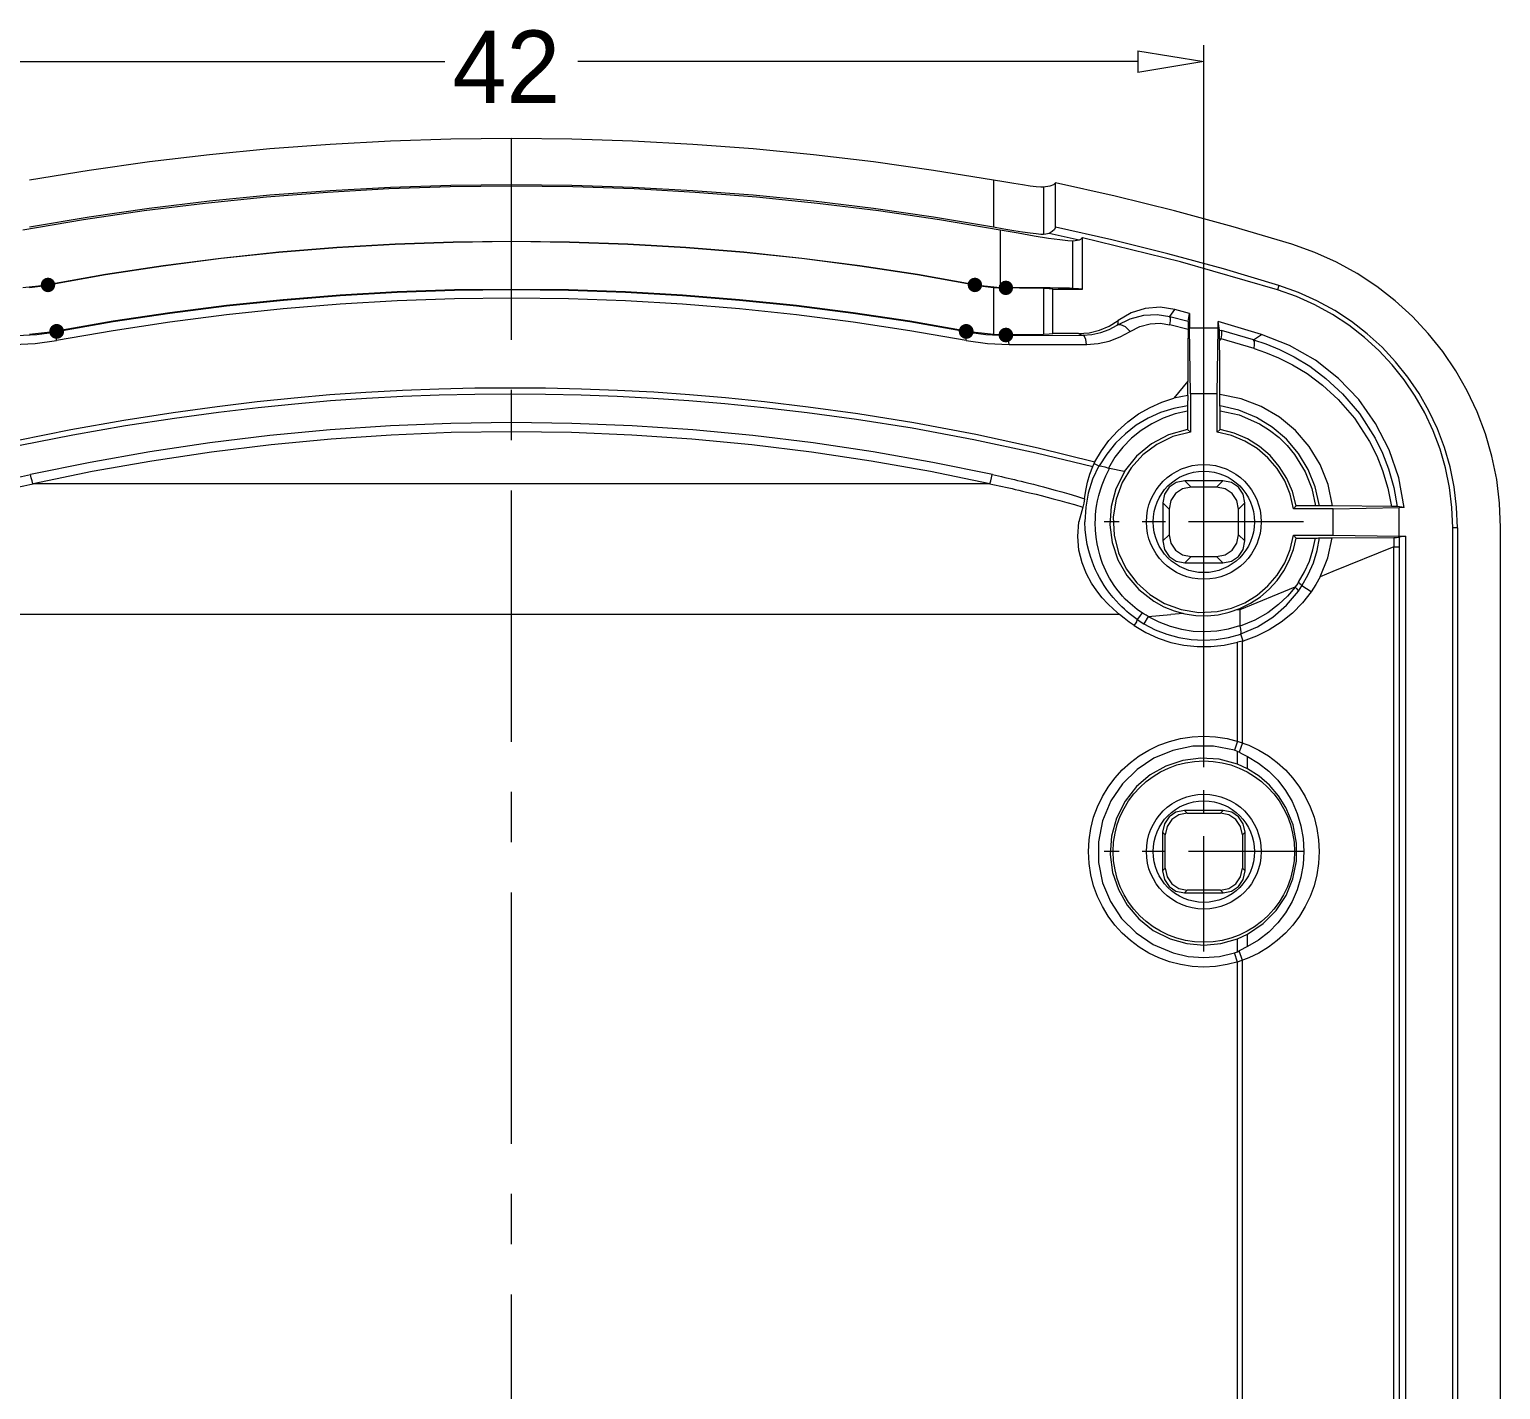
# Model space of a CAD drawing. Header units: millimetres. Extents: x 0 to 260, y 22 to 203.
# Drawn here: x 184.02 to 209.56, y 130.34 to 153.95 of the extents above; entities that cross this region are included whole.
import ezdxf

# ---------------------------------------------------------------- set-up
doc = ezdxf.new("R2010")
doc.units = ezdxf.units.MM

msp = doc.modelspace()

# ---------------------------------------------------------------- hatches: boundary and pattern name
h = msp.add_hatch(color=7)
edge = h.paths.add_edge_path()
edge.add_arc((184.338948, 149.5177), 0.126464, 0, 360)
h = msp.add_hatch(color=7)
edge = h.paths.add_edge_path()
edge.add_arc((200.433093, 149.5177), 0.126464, 0, 360)
h = msp.add_hatch(color=7)
edge = h.paths.add_edge_path()
edge.add_arc((200.971009, 149.466723), 0.126206, 0, 360)
h = msp.add_hatch(color=7)
edge = h.paths.add_edge_path()
edge.add_arc((184.489901, 148.710332), 0.12885, 0, 360)
h = msp.add_hatch(color=7)
edge = h.paths.add_edge_path()
edge.add_arc((200.28214, 148.710332), 0.12885, 0, 360)
h = msp.add_hatch(color=7)
edge = h.paths.add_edge_path()
edge.add_arc((200.971009, 148.647785), 0.128411, 0, 360)

# ---------------------------------------------------------------- linework, layer by layer
at = {"color": 3, "lineweight": 0, "true_color": 0x00ff00}
for points in [[(203.263394, 153.584945), (204.408158, 153.394093)], [(203.263394, 153.584945), (203.263394, 153.20324)], [(204.408193, 141.410655), (204.408193, 153.680266)], [(181.508647, 153.394093), (191.231203, 153.394093)], [(203.263394, 153.394093), (193.540839, 153.394093)], [(204.408193, 153.394093), (203.263429, 153.20324)]]:
    msp.add_lwpolyline(points, dxfattribs=at)
at = {"color": 7, "lineweight": 0}
for points in [[(200.755356, 151.336516), (199.715596, 151.50618), (198.673275, 151.653222), (197.628759, 151.777643), (196.582414, 151.879441), (195.534605, 151.958618), (194.485698, 152.015172), (193.43606, 152.049105), (192.386056, 152.060416), (191.336052, 152.049105), (190.286413, 152.015172), (189.237507, 151.958618), (188.189698, 151.879441), (187.143353, 151.777643), (186.098836, 151.653222), (185.056516, 151.50618), (184.016756, 151.336516)], [(200.871102, 150.470729), (199.817457, 150.648889), (198.76102, 150.803294), (197.702189, 150.933944), (196.641363, 151.04084), (195.578941, 151.123981), (194.515323, 151.183368), (193.450906, 151.218999), (192.386091, 151.230877), (191.321276, 151.218999), (190.256859, 151.183368), (189.193241, 151.123981), (188.130819, 151.04084), (187.069994, 150.933944), (186.011162, 150.803294), (184.954725, 150.648889), (183.90108, 150.470729)], [(200.755356, 150.519836), (199.715867, 150.692848), (198.673709, 150.842793), (197.629263, 150.969669), (196.58291, 151.073476), (195.535031, 151.154215), (194.486008, 151.211886), (193.436223, 151.246489), (192.386056, 151.258023), (191.335889, 151.246489), (190.286103, 151.211886), (189.237081, 151.154215), (188.189202, 151.073476), (187.142849, 150.969669), (186.098402, 150.842793), (185.056244, 150.692848), (184.016756, 150.519836)], [(201.626294, 151.214526), (201.57761, 151.214526), (201.498941, 151.221228), (201.391696, 151.234634), (201.259757, 151.253331), (201.106652, 151.27732), (200.937319, 151.305189), (200.755285, 151.336587)], [(200.755356, 151.336516), (200.755356, 150.519836)], [(201.830234, 151.289138), (201.799543, 151.25633), (201.731457, 151.231282), (201.626329, 151.214702)], [(205.937802, 150.222691), (204.920276, 150.524955), (203.896233, 150.803539), (202.86604, 151.058311), (201.830058, 151.289138)], [(201.830234, 150.523293), (201.830234, 151.289173)], [(201.626294, 151.214526), (201.626294, 150.39467)], [(201.626294, 150.394776), (201.57761, 150.394776), (201.498941, 150.402184), (201.391696, 150.41559), (201.259757, 150.434992), (201.106652, 150.459334), (200.937319, 150.487909), (200.755285, 150.519659)], [(200.871102, 150.470729), (200.871102, 149.471309)], [(202.134082, 150.280052), (202.049415, 150.282169), (201.906188, 150.298044), (201.708985, 150.326619), (201.464863, 150.366483), (201.182288, 150.415166), (200.871138, 150.470905)], [(201.830234, 150.523293), (201.812948, 150.481312), (201.777671, 150.443565), (201.724401, 150.409698)], [(205.710437, 149.508704), (204.749002, 149.794779), (203.781581, 150.059258), (202.808537, 150.302107), (201.830234, 150.523293)], [(200.433587, 149.520063), (199.434858, 149.696611), (198.433242, 149.849618), (197.429152, 149.979086), (196.423, 150.085015), (195.415198, 150.167404), (194.40616, 150.226253), (193.396296, 150.261562), (192.386021, 150.273332), (191.375745, 150.261562), (190.365881, 150.226253), (189.356843, 150.167404), (188.349041, 150.085015), (187.342889, 149.979086), (186.338799, 149.849618), (185.337183, 149.696611), (184.338454, 149.520063)], [(200.432564, 149.515407), (199.434021, 149.692016), (198.43257, 149.845077), (197.428627, 149.974591), (196.422605, 150.080557), (195.414922, 150.162974), (194.405992, 150.221844), (193.396232, 150.257166), (192.386056, 150.26894), (191.37588, 150.257166), (190.366119, 150.221844), (189.35719, 150.162974), (188.349506, 150.080557), (187.343485, 149.974591), (186.339541, 149.845077), (185.33809, 149.692016), (184.339547, 149.515407)], [(201.724472, 150.409592), (201.695191, 150.403948), (201.662383, 150.399009), (201.626399, 150.394776)], [(202.243302, 150.296069), (201.724366, 150.409663)], [(202.243302, 150.296069), (202.211199, 150.289719), (202.174863, 150.284427), (202.133941, 150.280194)], [(202.134082, 149.457727), (202.134082, 150.280052)], [(202.302886, 150.337061), (202.285953, 150.322598), (202.266197, 150.309192), (202.243267, 150.296139)], [(205.687013, 149.432222), (204.003778, 149.9176), (202.302816, 150.337097)], [(202.302886, 149.445839), (202.302886, 150.336956)], [(209.560689, 145.307756), (209.543732, 145.72729), (209.493493, 146.139116), (209.411118, 146.541673), (209.297754, 146.933405), (209.154548, 147.312753), (208.982647, 147.67816), (208.783197, 148.028066), (208.557345, 148.360915), (208.306238, 148.675148), (208.031022, 148.969206), (207.732844, 149.241533), (207.412851, 149.49057), (207.07219, 149.714759), (206.712007, 149.912541), (206.333448, 150.082359), (205.937661, 150.222656)], [(183.900904, 149.471168), (184.338348, 149.520204)], [(184.016685, 149.472862), (184.339477, 149.515548)], [(200.283374, 148.716682), (199.302993, 148.886471), (198.319891, 149.03362), (197.334459, 149.158132), (196.347086, 149.260004), (195.35816, 149.339239), (194.36807, 149.395835), (193.377207, 149.429792), (192.385959, 149.441112), (191.394715, 149.429792), (190.403864, 149.395835), (189.413795, 149.339239), (188.424898, 149.260004), (187.437562, 149.158132), (186.452175, 149.03362), (185.469128, 148.886471), (184.488808, 148.716682)], [(200.432564, 149.515407), (200.755356, 149.472721)], [(200.433587, 149.520063), (200.871032, 149.471027)], [(200.755356, 149.472862), (200.970903, 149.464395)], [(200.755356, 149.472862), (200.755356, 148.660062)], [(200.871102, 149.471168), (200.970938, 149.469052)], [(202.134082, 149.457727), (202.078245, 149.459674), (201.992381, 149.461525), (201.878711, 149.463253), (201.739456, 149.464827), (201.576834, 149.46622), (201.393067, 149.467401), (201.190373, 149.468343), (200.970974, 149.469016)], [(201.626294, 149.457022), (201.545414, 149.459321), (201.404176, 149.461388), (201.21022, 149.463124), (200.971185, 149.46443)], [(201.626294, 149.457022), (201.626294, 148.661861)], [(201.786137, 149.445839), (201.720521, 149.451483), (201.626329, 149.457128)], [(201.786137, 148.672938), (201.786137, 149.445874)], [(201.786137, 149.445839), (202.302957, 149.445839)], [(202.302886, 149.445839), (202.234139, 149.451704), (202.133906, 149.457833)], [(205.710437, 149.508704), (205.687154, 149.432151)], [(208.811354, 145.30257), (208.796788, 145.661598), (208.753743, 146.014027), (208.683201, 146.358523), (208.586144, 146.693754), (208.463552, 147.018388), (208.316407, 147.331091), (208.145691, 147.630531), (207.952384, 147.915374), (207.737468, 148.184289), (207.501925, 148.435943), (207.246735, 148.669002), (206.97288, 148.882134), (206.681342, 149.074007), (206.373101, 149.243287), (206.049139, 149.388642), (205.710437, 149.508739)], [(200.282351, 148.550454), (199.302373, 148.723218), (198.319566, 148.872948), (197.334334, 148.999642), (196.347082, 149.1033), (195.358214, 149.183924), (194.368133, 149.241512), (193.377243, 149.276065), (192.38595, 149.287583), (191.394657, 149.276065), (190.403767, 149.241512), (189.413686, 149.183924), (188.424818, 149.1033), (187.437566, 148.999642), (186.452334, 148.872948), (185.469527, 148.723218), (184.489549, 148.550454)], [(200.280976, 148.703912), (199.300975, 148.874444), (198.318225, 149.022239), (197.333118, 149.147296), (196.346048, 149.249615), (195.357407, 149.329197), (194.367588, 149.386041), (193.376983, 149.420147), (192.385985, 149.431516), (191.394988, 149.420147), (190.404383, 149.386041), (189.414564, 149.329197), (188.425922, 149.249615), (187.438852, 149.147296), (186.453746, 149.022239), (185.470996, 148.874444), (184.490995, 148.703912)], [(208.73145, 145.30257), (208.717145, 145.655095), (208.674875, 146.00113), (208.605604, 146.339366), (208.510297, 146.668498), (208.389918, 146.987218), (208.245433, 147.294219), (208.077806, 147.588194), (207.888002, 147.867837), (207.676986, 148.131841), (207.445723, 148.378899), (207.195177, 148.607703), (206.926313, 148.816947), (206.640097, 149.005325), (206.337492, 149.171528), (206.019464, 149.314251), (205.686978, 149.432186)], [(202.906136, 148.82054), (203.13015, 148.931312), (203.364042, 148.991285), (203.595817, 149.001868), (203.819125, 148.96659)], [(203.905556, 149.09098), (203.647714, 149.129791), (203.390897, 149.109897), (203.144994, 149.033185), (202.919894, 148.901538)], [(203.818384, 148.826749), (203.826851, 148.896246), (203.827204, 148.944224), (203.81909, 148.966449)], [(203.81909, 148.966626), (203.90552, 149.090803)], [(204.135355, 148.882911), (203.819266, 148.96652)], [(204.158779, 149.021553), (203.905485, 149.090698)], [(204.135355, 148.882911), (204.158638, 149.021553)], [(204.158779, 149.021553), (204.158779, 148.76967)], [(183.800997, 148.641223), (184.147601, 148.656613), (184.49103, 148.704018)], [(184.016685, 148.659991), (184.488702, 148.716788)], [(184.48969, 148.550454), (184.482281, 148.629829), (184.482634, 148.683098), (184.491101, 148.703912)], [(200.282351, 148.550454), (200.28976, 148.629829), (200.289407, 148.683098), (200.28094, 148.703912)], [(200.280976, 148.703912), (200.624537, 148.656507), (200.971009, 148.641117)], [(200.283374, 148.716682), (200.755391, 148.659885)], [(201.626294, 148.661896), (201.720485, 148.667364), (201.786102, 148.672832)], [(202.233318, 148.672938), (201.785996, 148.672938)], [(202.233318, 148.672938), (202.417082, 148.687821), (202.595092, 148.731676), (202.763841, 148.803311), (202.919824, 148.901538)], [(202.233318, 148.672938), (202.250252, 148.666235), (202.268243, 148.65918), (202.286941, 148.652124), (202.307402, 148.64401)], [(202.307366, 148.644151), (202.46535, 148.655738), (202.619266, 148.689483), (202.766898, 148.74466), (202.90603, 148.82054)], [(202.373865, 148.485684), (202.573069, 148.500611), (202.76708, 148.543716), (202.952955, 148.614073), (203.127751, 148.710756)], [(203.127645, 148.710826), (203.047212, 148.787732), (202.968542, 148.826538), (202.906101, 148.82054)], [(202.91993, 148.901503), (202.916402, 148.87575), (202.912169, 148.848939), (202.906171, 148.820717)], [(203.127645, 148.710826), (203.297331, 148.797257), (203.474073, 148.844176), (203.649404, 148.853349), (203.818384, 148.82689)], [(204.133979, 148.744058), (203.81789, 148.824844)], [(204.133626, 148.742329), (204.131862, 148.447054), (204.130804, 148.147193), (204.129393, 147.843099)], [(204.135355, 148.882911), (204.134649, 148.862803), (204.133944, 148.814472), (204.133591, 148.742506)], [(204.179099, 147.624765), (204.158638, 148.769529)], [(204.657607, 148.769564), (204.158779, 148.769564)], [(204.637287, 147.624765), (204.657748, 148.769529)], [(205.408318, 148.655864), (204.657607, 148.880583)], [(204.657607, 148.769564), (204.657607, 148.880336)], [(204.680361, 148.733228), (204.657784, 148.880336)], [(204.68209, 148.589365), (204.681737, 148.662743), (204.681032, 148.712484), (204.680326, 148.733298)], [(204.680361, 148.733228), (204.712817, 148.724056)], [(204.711018, 148.581286), (204.720543, 148.651842), (204.721248, 148.700878), (204.712782, 148.724161)], [(205.271546, 148.563189), (204.712746, 148.724056)], [(183.742436, 148.481732), (184.117615, 148.498401), (184.489619, 148.550524)], [(200.282351, 148.550454), (200.654356, 148.498463), (201.029535, 148.481662)], [(200.755356, 148.659991), (200.970903, 148.654347)], [(200.971009, 148.654488), (201.210093, 148.655794), (201.404132, 148.65753), (201.545386, 148.659598), (201.626117, 148.661896)], [(200.971009, 148.641223), (202.307331, 148.644046)], [(201.029605, 148.481732), (201.015141, 148.565694), (200.994328, 148.621433), (200.971044, 148.641188)], [(201.029605, 148.481732), (201.473753, 148.482791), (201.921428, 148.484202), (202.374041, 148.485613)], [(202.373865, 148.485684), (202.357284, 148.568939), (202.334354, 148.624325), (202.307543, 148.644081)], [(204.682407, 148.545444), (204.682055, 148.589541)], [(204.68209, 148.589365), (204.711018, 148.581251)], [(204.686218, 147.6127), (204.685159, 147.917853), (204.683748, 148.229003), (204.682337, 148.545444)], [(204.682407, 148.545444), (204.710983, 148.581075)], [(205.280507, 148.411283), (204.711124, 148.581322)], [(205.271546, 148.563189), (205.408424, 148.655969)], [(205.271546, 148.563189), (205.484624, 148.492986), (205.721338, 148.397031), (205.977808, 148.269325), (206.248035, 148.104931), (206.528494, 147.895381), (206.818477, 147.626564), (207.108813, 147.284017), (207.381158, 146.855039), (207.507981, 146.593939), (207.61258, 146.32305), (207.704919, 146.000655), (207.766038, 145.671117)], [(205.280507, 148.411283), (205.288268, 148.485013), (205.285446, 148.537577), (205.271688, 148.56333)], [(205.280507, 148.411283), (205.480532, 148.344608), (205.70384, 148.252886), (205.945846, 148.132236), (206.200904, 147.977013), (206.467251, 147.779458), (206.743124, 147.526163), (207.022171, 147.202313), (207.285696, 146.796972), (207.409256, 146.549851), (207.512179, 146.293205), (207.604607, 145.986685), (207.667401, 145.673022)], [(207.886723, 145.653125), (207.79171, 146.168689), (207.624957, 146.656811), (207.391653, 147.111182), (207.096986, 147.525493), (206.746145, 147.893436), (206.344318, 148.208702), (205.896694, 148.464983), (205.408459, 148.655969)], [(182.255195, 146.446346), (182.986856, 146.629085), (183.82047, 146.819937), (184.736281, 147.006557), (185.657737, 147.170951), (186.510754, 147.303596), (187.278398, 147.408371), (187.97337, 147.491979), (188.611898, 147.558654), (189.231023, 147.612629), (189.860026, 147.656726), (190.495026, 147.690593), (191.12544, 147.714229), (191.748093, 147.72834), (192.365806, 147.733279)], [(192.365877, 147.733279), (192.979357, 147.729046), (193.600246, 147.71564), (194.229249, 147.69271), (194.857546, 147.660254), (195.47526, 147.617921), (196.10391, 147.563946), (196.782302, 147.493743), (197.540774, 147.402374), (198.39873, 147.283487), (199.373807, 147.127207), (200.44978, 146.925065), (201.532102, 146.688704), (202.516352, 146.446346)], [(204.129499, 147.847473), (203.888904, 147.550082)], [(204.128441, 147.600106), (204.129499, 147.842817)], [(182.289979, 146.367288), (183.02164, 146.546499), (183.855254, 146.733824), (184.768949, 146.916563), (185.686524, 147.076724), (186.535307, 147.206194), (187.299424, 147.308499), (187.990868, 147.389991), (188.626574, 147.455255), (189.243582, 147.508172), (189.869762, 147.551211), (190.502646, 147.584019), (191.130237, 147.607302), (191.750421, 147.621061), (192.366018, 147.625999)], [(192.365877, 147.625964), (192.977241, 147.621731), (193.59566, 147.608678), (194.222899, 147.586453), (194.848727, 147.55435), (195.464324, 147.513075), (196.090505, 147.460511), (196.765721, 147.39172), (197.520666, 147.302467), (198.375094, 147.186403), (199.345585, 147.03365), (200.417324, 146.836447), (201.497882, 146.604673), (202.482132, 146.3669)], [(202.516493, 146.446169), (202.629426, 146.636449), (202.760615, 146.814822), (202.916719, 146.986801), (203.089757, 147.141847), (203.275935, 147.276785), (203.475343, 147.391614), (203.678146, 147.481528), (203.889151, 147.550011)], [(204.125689, 147.420647), (203.886729, 147.374675), (203.65725, 147.301712), (203.439287, 147.203141), (203.234881, 147.080349), (203.046068, 146.93472), (202.874888, 146.767639), (202.723377, 146.580491), (202.593575, 146.374661)], [(204.128441, 147.600106), (203.888904, 147.549658)], [(204.125689, 147.420647), (204.125336, 147.394895), (204.125336, 147.362439), (204.124983, 147.32575)], [(204.128441, 147.600106), (204.125618, 147.420542)], [(204.637287, 147.624765), (204.179029, 147.624765)], [(204.179099, 147.624765), (204.179099, 146.96119)], [(204.637287, 146.961225), (204.637287, 147.6248)], [(204.688969, 147.416837), (204.686147, 147.612629)], [(206.640959, 145.679301), (206.56449, 146.051338), (206.428796, 146.397248), (206.239508, 146.711474), (206.002255, 146.988459), (205.722669, 147.222649), (205.40638, 147.408485), (205.05902, 147.540413), (204.686218, 147.612876)], [(204.689675, 147.334499), (204.689675, 147.366602), (204.689322, 147.394471), (204.688969, 147.416696)], [(206.417016, 145.682582), (206.34332, 146.009548), (206.219956, 146.314071), (206.051432, 146.59163), (205.842253, 146.837709), (205.596925, 147.047787), (205.319954, 147.217347), (205.015847, 147.34187), (204.68911, 147.416837)], [(204.125019, 147.325891), (203.90852, 147.277059), (203.701261, 147.204183), (203.505007, 147.108553), (203.321523, 146.991458), (203.152575, 146.854189), (202.999928, 146.698035), (202.865346, 146.524287), (202.750596, 146.334233)], [(204.125019, 147.325715), (204.12396, 147.008215)], [(204.690698, 147.006874), (204.689639, 147.334605)], [(204.689675, 147.334499), (205.022344, 147.260063), (205.375122, 147.106252), (205.550761, 146.995259), (205.713436, 146.86601), (205.855164, 146.727236), (205.981547, 146.574969), (206.166403, 146.274402), (206.282466, 145.983007), (206.348789, 145.683146)], [(200.736059, 146.224484), (199.70232, 146.436192), (198.664573, 146.619672), (197.62339, 146.774925), (196.579344, 146.90195), (195.533009, 147.000747), (194.484955, 147.071316), (193.435757, 147.113658), (192.385985, 147.127771), (191.336214, 147.113658), (190.287015, 147.071316), (189.238962, 147.000747), (188.192626, 146.90195), (187.148581, 146.774925), (186.107398, 146.619672), (185.069651, 146.436192), (184.035912, 146.224484)], [(200.69302, 146.064993), (199.664697, 146.276515), (198.632351, 146.459834), (197.596558, 146.61495), (196.557891, 146.741863), (195.516926, 146.840574), (194.474237, 146.911081), (193.430398, 146.953385), (192.385985, 146.967487), (191.341572, 146.953385), (190.297734, 146.911081), (189.255045, 146.840574), (188.214079, 146.741863), (187.175413, 146.61495), (186.139619, 146.459834), (185.107274, 146.276515), (184.078951, 146.064993)], [(204.179099, 146.961225), (203.869898, 146.883493), (203.590909, 146.749806), (203.347473, 146.567345), (203.144931, 146.343291), (202.988626, 146.084824), (202.883898, 145.799125), (202.836088, 145.493377), (202.850538, 145.174758), (202.928386, 144.865542), (203.062161, 144.586518), (203.244685, 144.343039), (203.468781, 144.140458), (203.727274, 143.98413), (204.012985, 143.879408), (204.318739, 143.831646), (204.637358, 143.846197), (204.887596, 143.904051), (205.120619, 143.999661), (205.333005, 144.129609), (205.521331, 144.290477), (205.682173, 144.478844), (205.812108, 144.691293), (205.907713, 144.924404), (205.965566, 145.174758)], [(204.12396, 147.00825), (203.796616, 146.915332), (203.498573, 146.758616), (203.239028, 146.544155), (203.027174, 146.278)], [(204.179099, 146.961225), (204.124066, 147.008144)], [(205.965707, 145.632629), (205.907854, 145.882983), (205.812243, 146.116094), (205.682295, 146.328543), (205.521428, 146.51691), (205.33306, 146.677778), (205.120612, 146.807726), (204.887501, 146.903336), (204.637146, 146.96119)], [(204.690698, 147.006874), (204.637428, 146.961366)], [(206.010157, 145.684663), (205.946954, 145.929999), (205.848552, 146.158604), (205.71802, 146.367406), (205.558425, 146.553335), (205.372835, 146.713317), (205.164317, 146.844282), (204.935939, 146.943159), (204.690768, 147.006874)], [(202.337705, 145.805384), (202.358519, 145.950376), (202.389564, 146.092898), (202.431191, 146.231539), (202.481991, 146.367006)], [(202.583344, 146.375226), (202.478029, 146.145038), (202.402281, 145.904532), (202.356828, 145.656485), (202.342397, 145.403676)], [(202.482027, 146.366936), (202.501429, 146.418794)], [(202.501324, 146.41897), (202.516493, 146.446134)], [(202.501324, 146.41897), (202.583168, 146.375226)], [(202.593646, 146.37452), (202.63739, 146.373109), (202.692071, 146.35794), (202.750632, 146.334304)], [(182.434336, 145.805384), (182.566275, 145.846659), (182.689747, 145.883701), (182.804753, 145.917214), (182.911997, 145.947906), (183.013244, 145.975776), (183.107436, 146.001528), (183.195277, 146.024812), (183.277475, 146.045978), (183.352616, 146.065028), (183.421408, 146.081962), (183.484555, 146.097484), (183.543469, 146.111948), (183.599914, 146.125353), (183.6553, 146.138406), (183.711039, 146.151459), (183.76713, 146.164512), (183.822869, 146.177212), (183.87755, 146.189559), (183.931172, 146.201553), (183.984089, 146.213195), (184.035947, 146.224484)], [(184.077645, 146.064817), (184.062829, 146.114206), (184.048717, 146.168181), (184.035665, 146.224625)], [(200.69369, 146.064817), (200.708507, 146.114206), (200.722618, 146.168181), (200.735671, 146.224625)], [(200.736059, 146.22466), (200.78827, 146.213019), (200.842245, 146.201377), (200.896573, 146.18903), (200.952312, 146.17633), (201.008051, 146.163983), (201.063789, 146.15093), (201.119176, 146.137877), (201.17562, 146.124471), (201.234887, 146.11036), (201.299092, 146.094838), (201.370001, 146.077552), (201.447964, 146.057796), (201.532631, 146.035924), (201.624353, 146.011935), (201.722778, 145.98583), (201.828612, 145.956902), (201.942206, 145.924799), (202.06462, 145.889169), (202.195853, 145.849657), (202.33767, 145.80556)], [(202.523372, 145.387166), (202.524431, 145.448902), (202.528664, 145.518399), (202.535367, 145.594599), (202.546656, 145.677855), (202.562883, 145.768519), (202.585108, 145.863769), (202.612272, 145.959019), (202.642964, 146.048977), (202.675419, 146.131174), (202.707875, 146.205257), (202.740331, 146.270169), (202.771728, 146.328024)], [(202.750773, 146.334233), (202.764531, 146.329647)], [(203.027068, 146.277894), (202.771657, 146.328342)], [(203.029114, 146.273943), (202.881782, 145.978325), (202.798789, 145.668737), (202.778097, 145.354229), (202.817668, 145.043851), (202.915464, 144.746653), (203.069447, 144.471684), (203.277578, 144.227994), (203.53782, 144.024632), (203.711021, 143.92951), (203.892411, 143.856721), (204.079895, 143.806438), (204.271377, 143.778834), (204.464761, 143.774084), (204.65795, 143.792361), (204.848849, 143.833839), (205.035362, 143.898691)], [(204.076441, 146.115793), (203.928319, 146.085939), (203.807448, 146.004492), (203.726, 145.883621), (203.696147, 145.735499)], [(204.739946, 146.115793), (204.076371, 146.115793)], [(204.076441, 146.115793), (204.186155, 146.006432)], [(204.739946, 146.115793), (204.630232, 146.006432)], [(205.120311, 145.735463), (205.090457, 145.883586), (205.009009, 146.004456), (204.888139, 146.085904), (204.740016, 146.115758)], [(182.465345, 145.660886), (182.598695, 145.700397), (182.722873, 145.736381), (182.839642, 145.768836), (182.947945, 145.798117), (183.049898, 145.824928), (183.145148, 145.849269), (183.233695, 145.871847), (183.316245, 145.891956), (183.392092, 145.9103), (183.461237, 145.926881), (183.525089, 145.941697), (183.584356, 145.955456), (183.640801, 145.968508), (183.696539, 145.981208), (183.752278, 145.993556), (183.808723, 146.006256), (183.864462, 146.01825), (183.919142, 146.030244), (183.972764, 146.041886), (184.026034, 146.053175), (184.080009, 146.065169)], [(200.691962, 146.065169), (184.080009, 146.065169)], [(200.691962, 146.065169), (200.746289, 146.053175), (200.800264, 146.041886), (200.855298, 146.029892), (200.910684, 146.017544), (200.966423, 146.00555), (201.022514, 145.99285), (201.077901, 145.980503), (201.134698, 145.967803), (201.194317, 145.954044), (201.258523, 145.938875), (201.330137, 145.922294), (201.408453, 145.903597), (201.494178, 145.882431), (201.586606, 145.8595), (201.685737, 145.834453), (201.792628, 145.806583), (201.906928, 145.775892), (202.030753, 145.741672), (202.163398, 145.703572), (202.306626, 145.660886)], [(204.185979, 146.006432), (204.037856, 145.976529), (203.916986, 145.894998), (203.835538, 145.774111), (203.805684, 145.626138)], [(204.630408, 146.006432), (204.185908, 146.006432)], [(205.010738, 145.626067), (204.980884, 145.774041), (204.899436, 145.894928), (204.778566, 145.976458), (204.630443, 146.006361)], [(202.306696, 145.660886), (202.240727, 145.403711)], [(202.337705, 145.805384), (202.325358, 145.727773), (202.306661, 145.660745)], [(203.696076, 145.735463), (203.80579, 145.626102)], [(203.696076, 145.735463), (203.696076, 145.071888)], [(203.805649, 145.626067), (203.805649, 145.181214)], [(205.120311, 145.735463), (205.010597, 145.626102)], [(205.010738, 145.18132), (205.010738, 145.626173)], [(205.120311, 145.071924), (205.120311, 145.735499)], [(205.965707, 145.632629), (206.010157, 145.684487)], [(206.655776, 145.632629), (205.965742, 145.632629)], [(206.348824, 145.683111), (206.010157, 145.684522)], [(206.417016, 145.682582), (206.398319, 145.682582), (206.375388, 145.682935), (206.34893, 145.682935)], [(206.640959, 145.679301), (206.416945, 145.682476)], [(207.66726, 145.672951), (206.64103, 145.679301)], [(206.655776, 145.632629), (207.80054, 145.65309)], [(206.655776, 145.174758), (206.655776, 145.632664)], [(207.766144, 145.671222), (207.75168, 145.671928), (207.717813, 145.672281), (207.667366, 145.672986)], [(207.886723, 145.653125), (207.766073, 145.671117)], [(207.800575, 145.154262), (207.800575, 145.65309)], [(207.886723, 145.653125), (207.800646, 145.653125)], [(202.941626, 143.796209), (202.837556, 143.886873), (202.739837, 143.982123), (202.644939, 144.086897), (202.551453, 144.204725), (202.459026, 144.34125), (202.370478, 144.503528), (202.294278, 144.693322), (202.240656, 144.909575), (202.219842, 145.148053), (202.240656, 145.403817)], [(203.252035, 143.708014), (203.204057, 143.742586), (203.158196, 143.777511), (203.114099, 143.813142), (203.070707, 143.850184), (203.028021, 143.888284), (202.983924, 143.929911), (202.936299, 143.977184), (202.885499, 144.031511), (202.831876, 144.092895), (202.776843, 144.160628), (202.724985, 144.231184), (202.67736, 144.301034), (202.634674, 144.36912), (202.596221, 144.436147), (202.56059, 144.503528), (202.527782, 144.571614), (202.496737, 144.642522), (202.467104, 144.719075), (202.437824, 144.804095), (202.409954, 144.900403), (202.383849, 145.010822), (202.362682, 145.135), (202.347865, 145.267997), (202.342574, 145.403817)], [(203.336066, 143.824642), (203.291969, 143.853923), (203.24893, 143.884615), (203.207655, 143.916365), (203.167086, 143.949173), (203.127222, 143.983745), (203.086652, 144.021492), (203.042908, 144.064531), (202.995989, 144.114626), (202.946953, 144.17107), (202.897916, 144.233512), (202.850997, 144.298423), (202.808664, 144.362981), (202.770916, 144.426129), (202.73705, 144.488923), (202.706005, 144.551718), (202.67743, 144.61557), (202.650619, 144.68154), (202.624866, 144.752801), (202.600172, 144.831823), (202.576536, 144.921781), (202.554664, 145.023734), (202.537377, 145.139092), (202.526441, 145.261859), (202.523266, 145.387095)], [(203.696076, 145.071924), (203.80579, 145.181285)], [(203.805649, 145.18132), (203.835503, 145.033346), (203.91695, 144.912459), (204.037821, 144.830929), (204.185943, 144.801026)], [(204.630408, 144.80099), (204.778531, 144.830894), (204.899401, 144.912424), (204.980849, 145.033311), (205.010703, 145.181285)], [(205.120311, 145.071924), (205.010597, 145.181285)], [(205.035538, 143.898373), (205.220596, 143.990285), (205.390598, 144.103381), (205.544047, 144.235791), (205.679446, 144.385647), (205.795299, 144.551081), (205.890109, 144.730223), (205.96238, 144.921205), (206.010616, 145.122159)], [(205.965707, 145.174758), (206.655741, 145.174758)], [(206.01051, 145.122053), (205.965707, 145.174617)], [(206.01051, 145.122053), (206.345649, 145.123464)], [(206.052208, 144.356914), (206.156212, 144.535827), (206.240239, 144.724332), (206.303629, 144.920774), (206.345719, 145.1235)], [(206.112498, 144.294366), (206.222647, 144.488256), (206.310803, 144.692432), (206.376271, 144.905008), (206.418356, 145.124099)], [(206.345719, 145.123429), (206.373942, 145.123429), (206.398636, 145.123782), (206.418392, 145.124135)], [(206.418392, 145.124135), (206.63535, 145.12731)], [(206.427035, 144.449059), (206.558797, 144.779788), (206.635526, 145.127451)], [(206.635456, 145.127416), (207.705078, 145.134471)], [(206.655776, 145.174758), (207.80054, 145.154297)], [(207.705149, 145.134295), (207.753126, 145.134647), (207.784876, 145.135353), (207.798282, 145.136059)], [(207.705149, 145.134295), (207.706912, 144.97237)], [(207.798176, 145.136023), (207.797823, 144.971982)], [(207.907361, 145.154262), (207.798, 145.135917)], [(207.800575, 145.154262), (207.907467, 145.154262)], [(207.907361, 145.154262), (207.907361, 113.594056)], [(208.811354, 145.30257), (208.731273, 145.30257)], [(208.73145, 113.445607), (208.73145, 145.302499)], [(208.811354, 145.30257), (208.811354, 113.445678)], [(209.560689, 113.440457), (209.560689, 145.307932)], [(203.696076, 145.071924), (203.72593, 144.923801), (203.807377, 144.802931), (203.928248, 144.721483), (204.076371, 144.691629)], [(204.739946, 144.691594), (204.888068, 144.721448), (205.008939, 144.802895), (205.090386, 144.923766), (205.12024, 145.071888)], [(207.706524, 144.972899), (206.648897, 144.539688), (206.427352, 144.448671)], [(207.706877, 144.972017), (207.797894, 144.972017)], [(207.706877, 113.77616), (207.706877, 144.971946)], [(207.797823, 144.972017), (207.797823, 113.776231)], [(204.076441, 144.691594), (204.186155, 144.800955)], [(204.076441, 144.691594), (204.740016, 144.691594)], [(204.185979, 144.80099), (204.630479, 144.80099)], [(204.739946, 144.691594), (204.630232, 144.800955)], [(206.052208, 144.356914), (206.022222, 144.312464), (205.990825, 144.268719)], [(206.052208, 144.356914), (206.077256, 144.334689), (206.098069, 144.313522), (206.112533, 144.294119)], [(206.427035, 144.449059), (206.355774, 144.317826), (206.272518, 144.189415)], [(205.99086, 144.269389), (205.035538, 143.878159)], [(205.991213, 144.268896), (205.861391, 144.114379), (205.70758, 143.966918), (205.52096, 143.825454), (205.295888, 143.696337), (205.036949, 143.592268)], [(205.049332, 143.458071), (205.340737, 143.583588), (205.607603, 143.751538), (205.845364, 143.95858), (206.049457, 144.201374)], [(206.272342, 144.189485), (206.119016, 143.996295), (205.945317, 143.820832), (205.753185, 143.664728), (205.544914, 143.530849), (205.32284, 143.420033), (205.090183, 143.334352)], [(205.991213, 144.268896), (206.015908, 144.244907), (206.035663, 144.221976), (206.049421, 144.201515)], [(206.049421, 144.201374), (206.112569, 144.294507)], [(206.272694, 144.189979), (206.112533, 144.294401)], [(203.336066, 143.824819), (203.302905, 143.778605), (203.273625, 143.738036), (203.2514, 143.708402)], [(203.443558, 143.761425), (203.407222, 143.781533), (203.371238, 143.8027), (203.335961, 143.824572)], [(205.035185, 143.878194), (204.973096, 143.873961)], [(205.035185, 143.878194), (205.035538, 143.898303)], [(205.035185, 143.878194), (205.035185, 143.605497)], [(202.941626, 143.796209), (181.830345, 143.796209)], [(203.199647, 143.602604), (203.111453, 143.66434), (203.025375, 143.729251), (202.941767, 143.796279)], [(203.199647, 143.602604), (203.221519, 143.63506), (203.243392, 143.667868), (203.251858, 143.708085)], [(203.199647, 143.602604), (203.402708, 143.481859), (203.615782, 143.384687), (203.836842, 143.31141), (204.063865, 143.26235), (204.294822, 143.237831), (204.52769, 143.238174), (204.760442, 143.263702), (204.991053, 143.314737)], [(203.252035, 143.708014), (203.368451, 143.633225)], [(203.443911, 143.761425), (203.368416, 143.633014)], [(203.368451, 143.633084), (203.563804, 143.532012), (203.767107, 143.453024), (203.97652, 143.396311), (204.190203, 143.362063), (204.406317, 143.350469), (204.623023, 143.361721), (204.83848, 143.396008), (205.050849, 143.45352)], [(203.443558, 143.761425), (203.835494, 143.79635)], [(203.443558, 143.761425), (203.628663, 143.66594), (203.82135, 143.591805), (204.019808, 143.5392), (204.222227, 143.508307), (204.426795, 143.499308), (204.631702, 143.512386), (204.835138, 143.547721), (205.035291, 143.605497)], [(204.056439, 143.811202), (203.8356, 143.796385)], [(205.035185, 143.605356), (205.037655, 143.592303)], [(205.050707, 143.453591), (205.053882, 143.490985), (205.048591, 143.53861), (205.036949, 143.592232)], [(204.991088, 141.595828), (204.991088, 143.314561)], [(205.078259, 143.332694), (205.05039, 143.328108), (205.021109, 143.322111), (204.991123, 143.314702)], [(205.090324, 143.334246), (205.050813, 143.453485)], [(205.078259, 143.332694), (205.090254, 143.334105)], [(205.078259, 141.567253), (205.078259, 143.332553)], [(204.991088, 141.595828), (204.94311, 141.437783)], [(205.078259, 141.567253), (205.020404, 141.404622)], [(204.943216, 141.437713), (204.577826, 141.509739), (204.216466, 141.50764), (203.868361, 141.436336), (203.542732, 141.300747), (203.248804, 141.105792), (202.9958, 140.85639), (202.792943, 140.557462), (202.649455, 140.213927), (202.577328, 139.848536), (202.579379, 139.487171), (202.650677, 139.139053), (202.786289, 138.813399), (202.981283, 138.519429), (203.230728, 138.266362), (203.529691, 138.063417), (203.873241, 137.919813), (204.138552, 137.860282), (204.408229, 137.840438), (204.677905, 137.860282), (204.943216, 137.919813)], [(204.991088, 141.195002), (204.673755, 141.281732), (204.355239, 141.302858), (204.043983, 141.262129), (203.748428, 141.163296), (203.477017, 141.010107), (203.23819, 140.806312), (203.040391, 140.555662), (202.89206, 140.261904), (202.805431, 139.944455), (202.784353, 139.625857), (202.825088, 139.314551), (202.923898, 139.01898), (203.077048, 138.747585), (203.280799, 138.508808), (203.531415, 138.311092), (203.825157, 138.162877), (204.112953, 138.081716), (204.408255, 138.054662), (204.703491, 138.081716), (204.991088, 138.162877)], [(204.991088, 141.419262), (204.94311, 141.437607)], [(204.991088, 141.195002), (204.991088, 141.419368)], [(205.020404, 141.404446), (204.991123, 141.419263)], [(205.020404, 141.404446), (205.071204, 141.376929), (205.119182, 141.351529), (205.165396, 141.32754)], [(205.165431, 141.115415), (205.165431, 141.327787)], [(205.165431, 141.327646), (205.358048, 141.214272), (205.534789, 141.076821), (205.692084, 140.918159), (205.827947, 140.740977), (205.940792, 140.547346), (206.029031, 140.341279), (206.092487, 140.125644), (206.130278, 139.904188), (206.142978, 139.679248), (206.130278, 139.454043), (206.092663, 139.232587), (206.029384, 139.016952), (205.940969, 138.810709), (205.827947, 138.616902), (205.692084, 138.439719), (205.534789, 138.281057), (205.358048, 138.14343), (205.165431, 138.029879)], [(205.165431, 141.115415), (204.991159, 141.195143)], [(205.165431, 138.244086), (205.439124, 138.427852), (205.663889, 138.655486), (205.837036, 138.918135), (205.955874, 139.206949), (206.01771, 139.513077), (206.019853, 139.827667), (205.959613, 140.141869), (205.834297, 140.446831), (205.705627, 140.649711), (205.549474, 140.830565), (205.368515, 140.98668), (205.165431, 141.115344)], [(204.072984, 140.394514), (203.924861, 140.364605), (203.803991, 140.283036), (203.722543, 140.162044), (203.692689, 140.013866)], [(204.11948, 140.348018), (203.971357, 140.318114), (203.850487, 140.236584), (203.769039, 140.115697), (203.739186, 139.967723)], [(204.072984, 140.394514), (204.119551, 140.347947)], [(204.743403, 140.394514), (204.073125, 140.394514)], [(204.11948, 140.348018), (204.696977, 140.348018)], [(204.743403, 140.394514), (204.696836, 140.347947)], [(205.077236, 139.967688), (205.047383, 140.115662), (204.965935, 140.236549), (204.845065, 140.318079), (204.696942, 140.347982)], [(205.123732, 140.014007), (205.093879, 140.162185), (205.012431, 140.283177), (204.891561, 140.364746), (204.743438, 140.394655)], [(203.692654, 140.014007), (203.739221, 139.967794)], [(203.692654, 140.014007), (203.692654, 139.34373)], [(205.123732, 140.014007), (205.077166, 139.967794)], [(205.123732, 139.343589), (205.123732, 140.013866)], [(203.73915, 139.39012), (203.73915, 139.967617)], [(205.077236, 139.967688), (205.077236, 139.390191)], [(203.692654, 139.343589), (203.739221, 139.390155)], [(203.692654, 139.343589), (203.722508, 139.195466), (203.803956, 139.074596), (203.924826, 138.993148), (204.072949, 138.963294)], [(203.73915, 139.39012), (203.769004, 139.241997), (203.850452, 139.121127), (203.971322, 139.039679), (204.119445, 139.009826)], [(204.696907, 139.00979), (204.845029, 139.039644), (204.9659, 139.121092), (205.047347, 139.241962), (205.077201, 139.390085)], [(204.743403, 138.963259), (204.891525, 138.993113), (205.012396, 139.07456), (205.093843, 139.195431), (205.123697, 139.343553)], [(205.123732, 139.343589), (205.077166, 139.390155)], [(204.072984, 138.963259), (204.119551, 139.009826)], [(204.072984, 138.963259), (204.743262, 138.963259)], [(204.696907, 139.00979), (204.119409, 139.00979)], [(204.743403, 138.963259), (204.696836, 139.009826)], [(204.991088, 138.162806), (205.16536, 138.242534)], [(205.165431, 138.029985), (205.165431, 138.242358)], [(204.943216, 137.919919), (204.991194, 137.938263)], [(204.991088, 137.938334), (204.991088, 138.1627)], [(204.991088, 137.938334), (205.020369, 137.95315)], [(205.078259, 137.790555), (205.020404, 137.953186)], [(205.165431, 138.029985), (205.119217, 138.006349), (205.070886, 137.980596), (205.020439, 137.95308)], [(204.991088, 137.761804), (204.94311, 137.919848)], [(204.991088, 120.986409), (204.991088, 137.761698)], [(205.078259, 120.957657), (205.078259, 137.790449)]]:
    msp.add_lwpolyline(points, dxfattribs=at)
at = {"color": 1, "lineweight": 0, "true_color": 0xff0000}
for points in [[(192.385844, 148.565976), (192.385844, 152.060592)], [(192.385844, 146.821137), (192.385844, 147.693556)], [(204.408193, 146.871549), (204.408193, 147.135427)], [(204.408193, 146.071449), (204.408193, 146.471499)], [(192.385844, 141.586267), (192.385844, 145.948717)], [(204.408193, 143.671854), (204.408193, 145.671399)], [(202.940356, 145.403711), (202.676478, 145.403711)], [(203.740456, 145.403711), (203.340406, 145.403711)], [(206.14005, 145.403711), (204.140506, 145.403711)], [(204.408193, 141.146812), (204.408193, 141.41069)], [(192.385844, 139.841429), (192.385844, 140.713848)], [(204.408193, 140.346712), (204.408193, 140.746762)], [(204.408193, 137.947118), (204.408193, 139.946662)], [(202.940356, 139.678798), (202.676478, 139.678798)], [(203.740456, 139.678798), (203.340406, 139.678798)], [(206.14005, 139.678798), (204.140506, 139.678798)], [(192.385844, 134.606559), (192.385844, 138.969009)], [(192.385844, 132.86172), (192.385844, 133.73414)], [(192.385844, 127.626851), (192.385844, 131.989301)]]:
    msp.add_lwpolyline(points, dxfattribs=at)
at = {"color": 7, "lineweight": 0}
for centre, radius in [((204.408123, 145.403711), 0.99695), ((204.408193, 145.403711), 0.881239), ((204.408123, 139.678798), 2.00369), ((204.408229, 139.678974), 1.574359), ((204.408123, 139.678798), 0.99695), ((204.408193, 139.678798), 0.881239)]:
    msp.add_circle(centre, radius, dxfattribs=at)

# ---------------------------------------------------------------- texts
at = {"color": 7, "insert": (191.363668, 153.93507), "char_height": 1.256689, "attachment_point": 1}
msp.add_mtext('{\\fAdobeSongStd-Light|b0|i0|c0;42}', dxfattribs=at)

doc.saveas('drawing.dxf')
